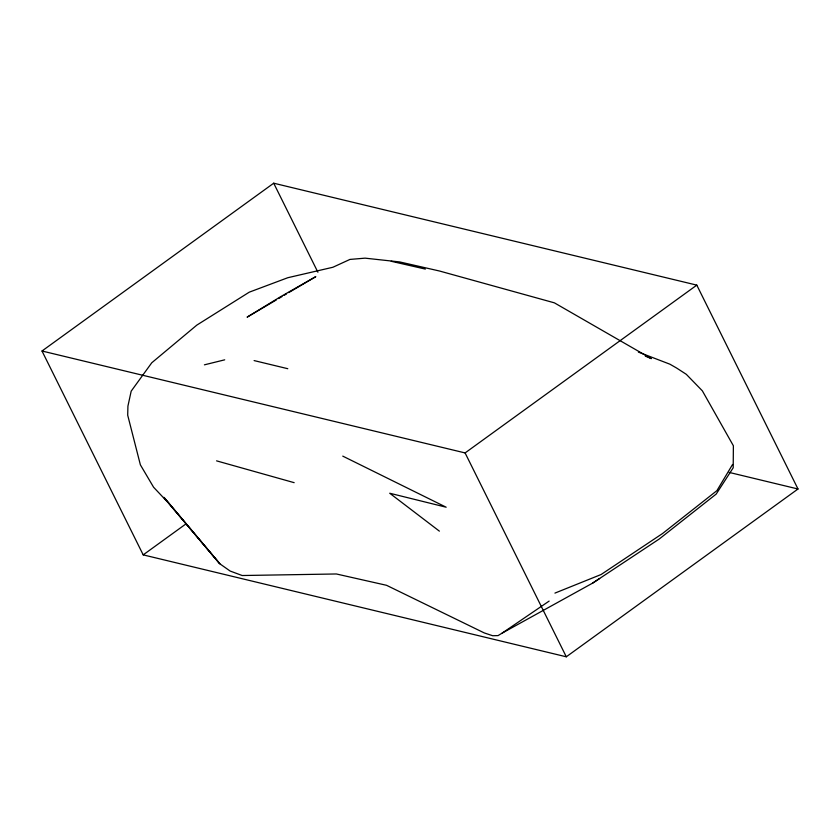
<?xml version="1.0" encoding="UTF-8"?>
<svg xmlns="http://www.w3.org/2000/svg" width="840" height="840" viewBox="0 0 840 840"><rect width="100%" height="100%" fill="white"/><g stroke="black" fill="none" stroke-linecap="round" stroke-linejoin="round"><path stroke-width="1.26" d="M732.585 464.447L716.919 490.644L662.592 533.495L601.115 574.508L554.936 593.103M42 351.005L273.704 183.204L696.801 285.127L798 488.995L566.297 656.796L143.199 554.873L42 351.005L465.098 452.928L696.801 285.127M143.199 554.873L185.714 524.087M645.309 356.129L651.325 358.638L554.389 302.841L439.53 271.016L399.693 261.933L365.096 258.153L349.955 259.423L332.871 267.267L287.816 277.715L249.281 292.163L196.833 325.112L151.767 362.775L131.187 391.146L127.922 406.14L127.701 415.191L140.375 464.835L153.584 487.221L168.168 502.698L219.807 563.776L163.989 497.417L219.807 563.776L230.139 571.043L242.193 575.526L336.357 573.972L386.536 585.301L484.271 632.929L492.692 635.733L498.068 635.597L502.068 633.161L549.129 601.094M502.068 633.161L592.567 583.159L659.2 539.038L716.184 494.088L733.204 467.786L733.383 445.767L702.366 390.852L686.291 374.315L676.641 368.056L669.911 364.193L638.389 352.096M592.567 583.159L599.624 578.508M276.381 299.891L247.097 317.163L280.529 296.751L315.798 276.644L288.76 292.582M278.628 298.568L282.009 296.572M284.256 295.239L286.514 293.916M204.404 364.833L224.71 359.825M391.219 261.282L425.344 269.084M729.183 472.416L798 488.995M254.1 360.581L287.784 368.707M216.573 460.856L294.157 482.664M342.752 456.12L446.166 507.213L389.718 493.238L439.383 531.143M465.098 452.928L566.297 656.796M273.704 183.204L317.909 272.244"/></g></svg>
